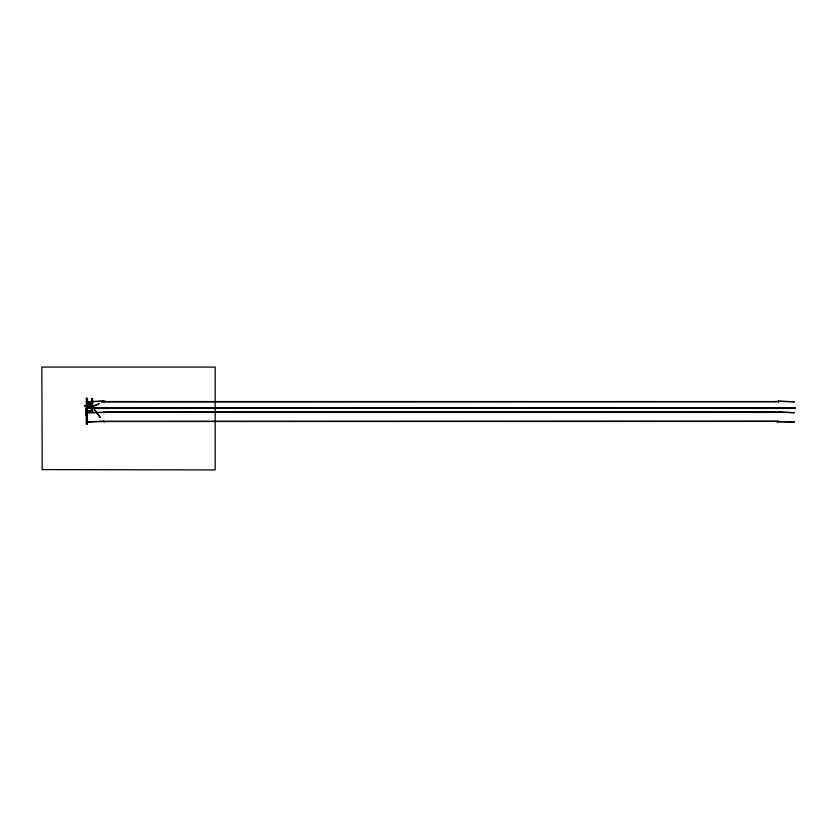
<?xml version="1.0" encoding="UTF-8"?>
<svg xmlns="http://www.w3.org/2000/svg" width="837" height="837" viewBox="0 0 837 837"><rect width="100%" height="100%" fill="white"/><g stroke="black" fill="none" stroke-linecap="round" stroke-linejoin="round"><path stroke-width="1.26" d="M92.415 408.247L795.129 407.922L92.394 407.996L795.129 408.446M103.778 412.631L103.757 411.626L103.809 412.17M103.642 401.153L87.739 401.781L103.652 401.174L103.621 401.886M103.673 421.618L103.788 421.137M103.809 412.306L103.736 411.699M104.771 401.457L104.928 402.095L104.782 401.226M104.771 421.513L104.928 422.057L104.949 421.053M104.771 412.066L104.928 412.704L104.792 411.794M104.834 421.702L104.771 421.618M106.079 401.561L776.14 401.561M776.14 421.429L106.205 421.513M776.077 401.645L776.129 401.279M776.045 412.076L106.079 412.17L776.14 412.086M777.27 401.645L777.437 401.823M777.259 421.9L777.291 420.98L777.447 421.513M777.395 412.495L777.447 411.971M777.27 412.631L777.385 412.066M778.494 421.984L778.462 420.98L778.619 421.513M778.619 412.264L778.462 411.626L778.609 412.432M778.619 401.373L794.48 401.781L778.588 401.143L778.504 401.938L778.462 401.017L778.462 402.095L778.41 401.561M778.556 412.118L794.48 412.693L778.515 412.024M87.739 401.812C84.558 403.131 87.822 398.841 87.78 401.98M103.662 412.432L87.749 412.557C85.008 414.807 87.32 409.649 87.749 412.819L103.61 412.359M87.78 422.078C87.142 419.086 85.123 424.139 87.739 421.921L103.736 421.053M103.673 401.655L103.798 401.289M104.97 401.865L104.928 401.017L104.771 401.75M106.121 421.346L776.077 421.178L776.077 421.848L776.087 421.273M776.14 401.645L776.066 401.258M777.27 401.467L777.395 401.226M92.394 408.048L795.15 408.111L92.405 408.446M86.221 415.246L86.891 403.852L86.221 415.246L86.849 414.242M104.771 411.971L104.96 412.547M104.782 421.189L104.949 421.607M106.163 412.411L776.129 412.442M776.14 401.718L106.153 401.896M777.437 421.252L777.28 422.036M778.42 421.66L794.48 422.047L778.577 421.576M87.519 401.457C85.761 403.298 87.027 399.207 87.446 401.739M87.55 412.641C86.514 410.454 86.138 414.106 87.446 412.756M89.318 403.978L89.58 402.911L89.841 404.041M87.1 404.627L86.891 404.009M86.431 421.524C87.289 424.171 87.676 419.682 86.514 421.953M87.571 405.213L86.797 404.585L87.822 404.794M86.912 404.784L87.487 405.15L86.933 404.909M87.079 404.533L87.613 404.941L86.891 404.669M88.167 404.543L88.324 404.365A1.904 1.904 0 0 1 91.181 405.966A1.904 1.904 0 0 1 88.314 407.619A1.904 1.904 0 0 1 88.314 404.313M91.421 403.863L90.867 404.417L91.317 403.894M91.097 404.7L91.536 404.009M91.066 404.679L91.547 404.187M101.382 401.823L102.627 401.247M101.549 402.137L102.553 401.687M99.059 403.424L92.635 406.479M99.258 403.716L95.01 405.914M86.839 401.007L86.65 401.98M85.228 405.663L84.234 405.83L85.238 405.84M103.642 421.576L87.77 421.942M86.399 413.656L86.483 414.399M86.87 413.938L86.87 414.033M86.337 398.422L87.435 398.422L87.351 424.349M91.526 399.27L92.625 399.27L92.625 412.233L91.526 412.233L91.61 399.27M86.284 411.166L90.951 411.166L86.357 411.427M90.511 411.678L89.256 411.553M87.435 424.349L86.337 424.349L86.42 398.422M100.294 417.255L94.822 409.785M100.063 417.527L94.497 409.952M91.296 404.02L91.819 404.009L91.107 404.909A2.113 2.113 0 0 1 89.454 408.079A2.113 2.113 0 0 1 87.278 405.244A2.113 2.113 0 0 1 90.762 404.47L91.16 404.009M103.736 402.022L103.621 401.31M92.405 399.27L92.405 412.233M92.311 399.27L92.311 412.233M92.164 399.27L92.164 412.233M91.986 399.27L91.85 412.233L91.746 399.27M87.215 398.422L87.215 424.349M87.121 398.422L87.121 424.349M86.797 398.422L86.797 424.349M86.65 398.422L86.65 424.349M86.556 398.422L86.577 424.349M88.889 405.893L89.705 406.102L88.889 405.893M42.206 469.578L41.85 367.066L215.193 367.066L215.193 469.934L42.206 469.578M91.306 407.975L85.929 407.975L85.929 411.302L91.306 411.302L91.306 407.975M88.387 407.504A1.779 1.779 0 0 0 91.045 405.966A1.779 1.779 0 0 0 88.387 404.428A1.779 1.779 0 0 0 88.387 407.504"/></g></svg>
